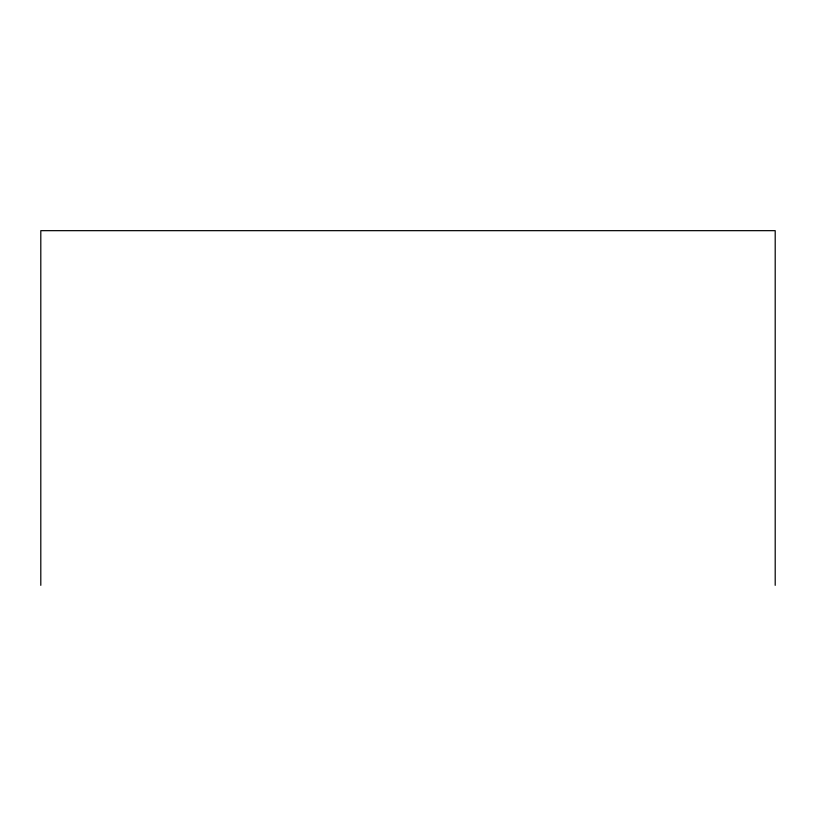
<?xml version="1.0" encoding="UTF-8"?>
<svg xmlns="http://www.w3.org/2000/svg" width="816" height="816" viewBox="0 0 816 816"><rect width="100%" height="100%" fill="white"/><g stroke="black" fill="none" stroke-linecap="round" stroke-linejoin="round"><path stroke-width="1.22" d="M775.2 585.337L775.2 230.663L40.8 230.663L40.8 585.337"/></g></svg>
